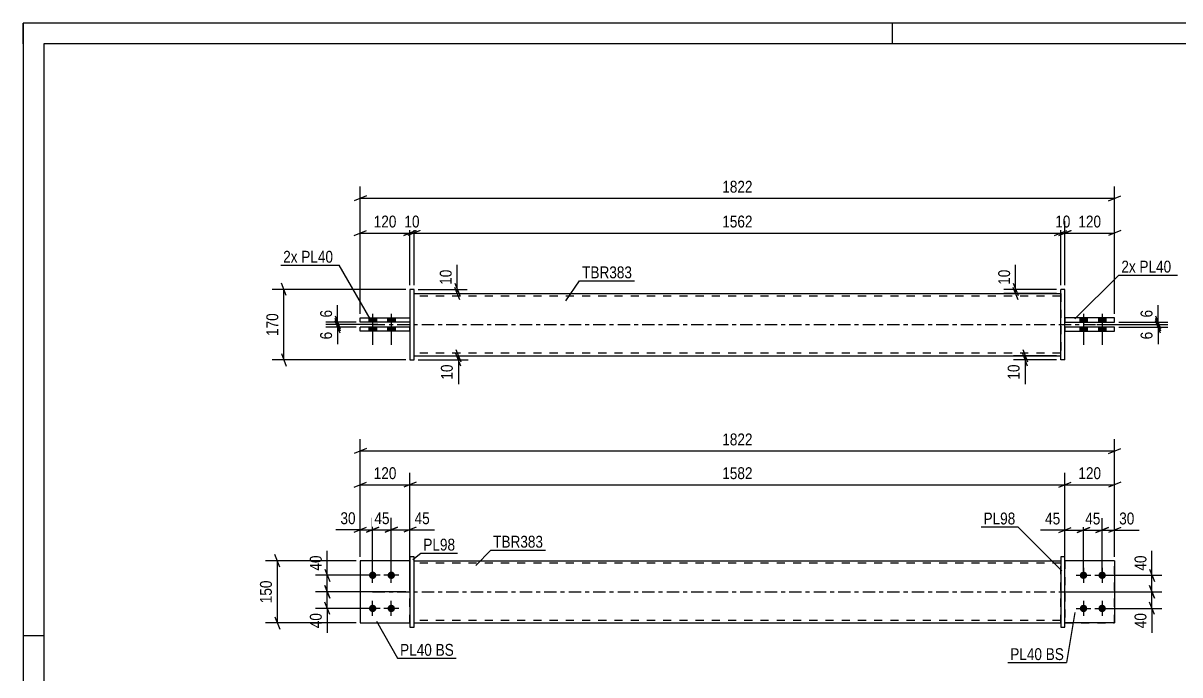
# Model space of a CAD drawing. Header units: millimetres. Extents: x 0 to 420, y 0 to 297.
# Drawn here: x 0 to 279.4, y 139.6 to 297 of the extents above; entities that cross this region are included whole.
import ezdxf

# ---------------------------------------------------------------- set-up
doc = ezdxf.new("R2010")
doc.units = ezdxf.units.MM
doc.linetypes.add('DXK_LINE_DOT2', pattern=[3.9198, 1.9599, -1.9599])
doc.linetypes.add('DXK_LINE_DOT3', pattern=[5.9187, 2.979, -0.9799, 0.9799, -0.9799])
doc.styles.add('Arial Narrow', font='ARIALN.TTF', dxfattribs={"height": 0.2})

# ---------------------------------------------------------------- blocks, each defined once
blk = doc.blocks.new('Unknown-580569958-1163')
at = {"color": 5, "linetype": 'Continuous'}
for p, q in [((420, 297), (0, 297)), ((0, 297), (0, 0)), ((0, 292), (0, 297)), ((210, 292), (210, 297)), ((415, 292), (5, 292)), ((5, 292), (5, 5)), ((5, 149), (0, 149))]:
    blk.add_line(p, q, dxfattribs=at)
blk = doc.blocks.new('Part-580569958-1818 - 1792')
at = {"color": 7, "linetype": 'DXK_LINE_DOT2'}
for p, q in [((93.43, 167.15), (81.43, 167.15)), ((81.43, 167.15), (81.43, 152.15)), ((93.43, 152.15), (93.43, 167.15)), ((81.43, 152.15), (93.43, 152.15))]:
    blk.add_line(p, q, dxfattribs=at)
blk = doc.blocks.new('Part-580569958-1803 - 1792')
at = {"color": 7, "linetype": 'DXK_LINE_DOT2'}
for p, q in [((263.64, 167.15), (251.64, 167.15)), ((251.64, 167.15), (251.64, 152.15)), ((263.64, 152.15), (263.64, 167.15)), ((251.64, 152.15), (263.64, 152.15))]:
    blk.add_line(p, q, dxfattribs=at)
blk = doc.blocks.new('Bolt-580569958-1795 - 1792')
at = {"linetype": 'Continuous'}
for points in [[(256.14, 164.55, -1), (256.14, 162.75, -1)], [(260.64, 164.55, -1), (260.64, 162.75, -1)], [(256.14, 156.55, -1), (256.14, 154.75, -1)], [(260.64, 156.55, -1), (260.64, 154.75, -1)]]:
    blk.add_hatch(color=1, dxfattribs=at).paths.add_polyline_path(points)
at = {"color": 1, "linetype": 'Continuous'}
for p, q in [((256.14, 165.45), (256.14, 161.85)), ((260.64, 165.45), (260.64, 161.85)), ((254.34, 163.65), (257.94, 163.65)), ((258.84, 163.65), (262.44, 163.65)), ((256.14, 157.45), (256.14, 153.85)), ((260.64, 157.45), (260.64, 153.85)), ((254.34, 155.65), (257.94, 155.65)), ((258.84, 155.65), (262.44, 155.65))]:
    blk.add_line(p, q, dxfattribs=at)
blk = doc.blocks.new('Bolt-580569958-1798 - 1792')
at = {"linetype": 'Continuous'}
for points in [[(84.43, 162.75, -1), (84.43, 164.55, -1)], [(88.93, 162.75, -1), (88.93, 164.55, -1)], [(84.43, 154.75, -1), (84.43, 156.55, -1)], [(88.93, 154.75, -1), (88.93, 156.55, -1)]]:
    blk.add_hatch(color=1, dxfattribs=at).paths.add_polyline_path(points)
at = {"color": 1, "linetype": 'Continuous'}
for p, q in [((84.43, 161.85), (84.43, 165.45)), ((88.93, 161.85), (88.93, 165.45)), ((86.23, 163.65), (82.63, 163.65)), ((90.73, 163.65), (87.13, 163.65)), ((84.43, 153.85), (84.43, 157.45)), ((88.93, 153.85), (88.93, 157.45)), ((86.23, 155.65), (82.63, 155.65)), ((90.73, 155.65), (87.13, 155.65))]:
    blk.add_line(p, q, dxfattribs=at)
blk = doc.blocks.new('Part-580569958-1808 - 1792')
at = {"color": 2, "linetype": 'Continuous'}
for p, q in [((263.64, 167.15), (251.64, 167.15)), ((263.64, 167.15), (263.64, 152.15)), ((263.64, 152.15), (251.64, 152.15))]:
    blk.add_line(p, q, dxfattribs=at)
at = {"color": 7, "linetype": 'DXK_LINE_DOT2'}
blk.add_line((251.64, 167.15), (251.64, 152.15), dxfattribs=at)
blk = doc.blocks.new('Part-580569958-1813 - 1792')
at = {"color": 2, "linetype": 'Continuous'}
for p, q in [((251.64, 168.15), (250.64, 168.15)), ((250.64, 168.15), (250.64, 151.15)), ((251.64, 151.15), (251.64, 168.15)), ((250.64, 151.15), (251.64, 151.15))]:
    blk.add_line(p, q, dxfattribs=at)
blk = doc.blocks.new('Part-580569958-1823 - 1792')
at = {"color": 2, "linetype": 'Continuous'}
for p, q in [((93.43, 167.15), (81.43, 167.15)), ((81.43, 167.15), (81.43, 152.15)), ((81.43, 152.15), (93.43, 152.15))]:
    blk.add_line(p, q, dxfattribs=at)
at = {"color": 7, "linetype": 'DXK_LINE_DOT2'}
blk.add_line((93.43, 152.15), (93.43, 167.15), dxfattribs=at)
blk = doc.blocks.new('Part-580569958-1828 - 1792')
at = {"color": 2, "linetype": 'Continuous'}
for p, q in [((94.43, 168.15), (93.43, 168.15)), ((93.43, 168.15), (93.43, 151.15)), ((94.43, 151.15), (94.43, 168.15)), ((93.43, 151.15), (94.43, 151.15))]:
    blk.add_line(p, q, dxfattribs=at)
blk = doc.blocks.new('Part-580569958-1833 - 1792')
at = {"color": 2, "linetype": 'Continuous'}
for p, q in [((94.43, 167.15), (250.64, 167.15)), ((94.43, 152.15), (250.64, 152.15))]:
    blk.add_line(p, q, dxfattribs=at)
at = {"color": 7, "linetype": 'DXK_LINE_DOT2'}
for p, q in [((94.43, 152.15), (94.43, 167.15)), ((250.64, 166.55), (94.43, 166.55)), ((250.64, 152.15), (250.64, 167.15)), ((250.64, 152.75), (94.43, 152.75))]:
    blk.add_line(p, q, dxfattribs=at)
at = {"color": 7, "linetype": 'DXK_LINE_DOT3'}
blk.add_line((84.43, 159.65), (260.64, 159.65), dxfattribs=at)
blk = doc.blocks.new('Part-580569958-2108 - 2086')
at = {"color": 2, "linetype": 'Continuous'}
for p, q in [((93.43, 223.59), (81.43, 223.59)), ((81.43, 222.59), (81.43, 223.59)), ((93.43, 222.59), (81.43, 222.59))]:
    blk.add_line(p, q, dxfattribs=at)
at = {"color": 7, "linetype": 'DXK_LINE_DOT2'}
blk.add_line((93.43, 222.59), (93.43, 223.59), dxfattribs=at)
blk = doc.blocks.new('Part-580569958-2092 - 2086')
at = {"color": 2, "linetype": 'Continuous'}
for p, q in [((263.64, 225.79), (251.64, 225.79)), ((251.64, 224.79), (263.64, 224.79)), ((263.64, 224.79), (263.64, 225.79))]:
    blk.add_line(p, q, dxfattribs=at)
at = {"color": 7, "linetype": 'DXK_LINE_DOT2'}
blk.add_line((251.64, 225.79), (251.64, 224.79), dxfattribs=at)
blk = doc.blocks.new('Part-580569958-2097 - 2086')
at = {"color": 2, "linetype": 'Continuous'}
for p, q in [((263.64, 223.59), (251.64, 223.59)), ((263.64, 222.59), (263.64, 223.59)), ((251.64, 222.59), (263.64, 222.59))]:
    blk.add_line(p, q, dxfattribs=at)
at = {"color": 7, "linetype": 'DXK_LINE_DOT2'}
blk.add_line((251.64, 223.59), (251.64, 222.59), dxfattribs=at)
blk = doc.blocks.new('Part-580569958-2114 - 2086')
at = {"color": 2, "linetype": 'Continuous'}
for p, q in [((94.43, 231.69), (250.64, 231.69)), ((94.43, 216.69), (250.64, 216.69))]:
    blk.add_line(p, q, dxfattribs=at)
at = {"color": 7, "linetype": 'DXK_LINE_DOT2'}
for p, q in [((94.43, 216.69), (94.43, 231.69)), ((250.64, 231.09), (94.43, 231.09)), ((250.64, 231.69), (250.64, 216.69)), ((250.64, 217.29), (94.43, 217.29))]:
    blk.add_line(p, q, dxfattribs=at)
at = {"color": 7, "linetype": 'DXK_LINE_DOT3'}
blk.add_line((84.43, 224.19), (260.64, 224.19), dxfattribs=at)
blk = doc.blocks.new('Part-580569958-2098 - 2086')
at = {"color": 2, "linetype": 'Continuous'}
for p, q in [((251.64, 232.69), (250.64, 232.69)), ((250.64, 215.69), (250.64, 232.69)), ((251.64, 215.69), (251.64, 232.69)), ((251.64, 215.69), (250.64, 215.69))]:
    blk.add_line(p, q, dxfattribs=at)
blk = doc.blocks.new('Part-580569958-2103 - 2086')
at = {"color": 2, "linetype": 'Continuous'}
for p, q in [((81.43, 225.79), (93.43, 225.79)), ((81.43, 224.79), (81.43, 225.79)), ((93.43, 224.79), (81.43, 224.79))]:
    blk.add_line(p, q, dxfattribs=at)
at = {"color": 7, "linetype": 'DXK_LINE_DOT2'}
blk.add_line((93.43, 225.79), (93.43, 224.79), dxfattribs=at)
blk = doc.blocks.new('Part-580569958-2109 - 2086')
at = {"color": 2, "linetype": 'Continuous'}
for p, q in [((94.43, 232.69), (93.43, 232.69)), ((93.43, 232.69), (93.43, 215.69)), ((94.43, 215.69), (94.43, 232.69)), ((93.43, 215.69), (94.43, 215.69))]:
    blk.add_line(p, q, dxfattribs=at)
blk = doc.blocks.new('Bolt-580569958-2115 - 2086')
at = {"linetype": 'Continuous'}
for points in [[(257.04, 225.79), (255.24, 225.79), (255.24, 224.79), (257.04, 224.79)], [(257.04, 225.79), (255.24, 225.79), (255.24, 224.79), (257.04, 224.79)], [(257.04, 223.59), (255.24, 223.59), (255.24, 222.59), (257.04, 222.59)], [(257.04, 223.59), (255.24, 223.59), (255.24, 222.59), (257.04, 222.59)], [(261.54, 225.79), (259.74, 225.79), (259.74, 224.79), (261.54, 224.79)], [(261.54, 225.79), (259.74, 225.79), (259.74, 224.79), (261.54, 224.79)], [(261.54, 223.59), (259.74, 223.59), (259.74, 222.59), (261.54, 222.59)], [(261.54, 223.59), (259.74, 223.59), (259.74, 222.59), (261.54, 222.59)]]:
    blk.add_hatch(color=1, dxfattribs=at).paths.add_polyline_path(points)
at = {"color": 1, "linetype": 'Continuous'}
for p, q in [((256.14, 226.79), (256.14, 219.29)), ((256.14, 226.79), (256.14, 219.29)), ((260.64, 226.79), (260.64, 219.29)), ((260.64, 226.79), (260.64, 219.29)), ((255.24, 225.79), (255.24, 224.79)), ((255.24, 225.79), (255.24, 224.79)), ((255.24, 223.59), (255.24, 222.59)), ((255.24, 223.59), (255.24, 222.59)), ((257.04, 225.79), (257.04, 224.79)), ((257.04, 225.79), (257.04, 224.79)), ((257.04, 223.59), (257.04, 222.59)), ((257.04, 223.59), (257.04, 222.59)), ((259.74, 225.79), (259.74, 224.79)), ((259.74, 225.79), (259.74, 224.79)), ((259.74, 223.59), (259.74, 222.59)), ((259.74, 223.59), (259.74, 222.59)), ((261.54, 225.79), (261.54, 224.79)), ((261.54, 225.79), (261.54, 224.79)), ((261.54, 223.59), (261.54, 222.59)), ((261.54, 223.59), (261.54, 222.59))]:
    blk.add_line(p, q, dxfattribs=at)
blk = doc.blocks.new('Bolt-580569958-2116 - 2086')
at = {"linetype": 'Continuous'}
for points in [[(83.53, 224.79), (85.33, 224.79), (85.33, 225.79), (83.53, 225.79)], [(83.53, 224.79), (85.33, 224.79), (85.33, 225.79), (83.53, 225.79)], [(83.53, 222.59), (85.33, 222.59), (85.33, 223.59), (83.53, 223.59)], [(83.53, 222.59), (85.33, 222.59), (85.33, 223.59), (83.53, 223.59)], [(88.03, 224.79), (89.83, 224.79), (89.83, 225.79), (88.03, 225.79)], [(88.03, 224.79), (89.83, 224.79), (89.83, 225.79), (88.03, 225.79)], [(88.03, 222.59), (89.83, 222.59), (89.83, 223.59), (88.03, 223.59)], [(88.03, 222.59), (89.83, 222.59), (89.83, 223.59), (88.03, 223.59)]]:
    blk.add_hatch(color=1, dxfattribs=at).paths.add_polyline_path(points)
at = {"color": 1, "linetype": 'Continuous'}
for p, q in [((84.43, 226.79), (84.43, 219.29)), ((84.43, 226.79), (84.43, 219.29)), ((88.93, 226.79), (88.93, 219.29)), ((88.93, 226.79), (88.93, 219.29)), ((83.53, 225.79), (83.53, 224.79)), ((83.53, 225.79), (83.53, 224.79)), ((83.53, 223.59), (83.53, 222.59)), ((83.53, 223.59), (83.53, 222.59)), ((85.33, 225.79), (85.33, 224.79)), ((85.33, 225.79), (85.33, 224.79)), ((85.33, 223.59), (85.33, 222.59)), ((85.33, 223.59), (85.33, 222.59)), ((88.03, 225.79), (88.03, 224.79)), ((88.03, 225.79), (88.03, 224.79)), ((88.03, 223.59), (88.03, 222.59)), ((88.03, 223.59), (88.03, 222.59)), ((89.83, 225.79), (89.83, 224.79)), ((89.83, 225.79), (89.83, 224.79)), ((89.83, 223.59), (89.83, 222.59)), ((89.83, 223.59), (89.83, 222.59))]:
    blk.add_line(p, q, dxfattribs=at)
blk = doc.blocks.new('StraightDimension-580569958-2010 - 1792')
at = {"color": 7, "linetype": 'Continuous'}
for p, q in [((251.64, 168.15), (251.64, 177.44)), ((256.14, 164.65), (256.14, 177.44)), ((250.14, 173.99), (253.14, 175.19)), ((251.64, 174.59), (256.14, 174.59)), ((257.64, 175.19), (254.64, 173.99))]:
    blk.add_line(p, q, dxfattribs=at)
at = {"color": 0}
blk.add_wipeout([(251.11, 175.34), (251.11, 179.54), (246.26, 179.54), (246.26, 175.34)], dxfattribs=at)
at = {"color": 7, "linetype": 'Continuous'}
blk.add_line((251.64, 174.59), (245.73, 174.59), dxfattribs=at)
blk.add_line((251.64, 174.59), (245.73, 174.59), dxfattribs=at)
at = {"color": 3, "style": 'Arial Narrow'}
blk.add_text('45', height=2.863, dxfattribs=at).set_placement((246.86, 175.94))
blk = doc.blocks.new('StraightDimension-580569958-1990 - 1792')
at = {"color": 7, "linetype": 'Continuous'}
for p, q in [((81.43, 168.15), (81.43, 196.53)), ((263.64, 168.15), (263.64, 196.53)), ((82.93, 194.28), (79.93, 193.08)), ((81.43, 193.68), (263.64, 193.68)), ((262.14, 193.08), (265.14, 194.28))]:
    blk.add_line(p, q, dxfattribs=at)
at = {"color": 0}
blk.add_wipeout([(176.79, 194.43), (176.79, 198.63), (168.28, 198.63), (168.28, 194.43)], dxfattribs=at)
at = {"color": 3, "style": 'Arial Narrow'}
blk.add_text('1822', height=2.863, dxfattribs=at).set_placement((168.88, 195.03))
blk = doc.blocks.new('StraightDimension-580569958-1936 - 1792')
at = {"color": 7, "linetype": 'Continuous'}
for p, q in [((93.43, 160.65), (93.43, 188.38)), ((251.64, 168.15), (251.64, 188.38)), ((94.93, 186.13), (91.93, 184.93)), ((93.43, 185.53), (251.64, 185.53)), ((250.14, 184.93), (253.14, 186.13))]:
    blk.add_line(p, q, dxfattribs=at)
at = {"color": 0}
blk.add_wipeout([(176.79, 186.28), (176.79, 190.48), (168.28, 190.48), (168.28, 186.28)], dxfattribs=at)
at = {"color": 3, "style": 'Arial Narrow'}
blk.add_text('1582', height=2.863, dxfattribs=at).set_placement((168.88, 186.88))
blk = doc.blocks.new('StraightDimension-580569958-1951 - 1792')
at = {"color": 7, "linetype": 'Continuous'}
for p, q in [((251.64, 168.15), (251.64, 188.38)), ((263.64, 168.15), (263.64, 188.38)), ((250.14, 184.93), (253.14, 186.13)), ((251.64, 185.53), (263.64, 185.53)), ((265.14, 186.13), (262.14, 184.93))]:
    blk.add_line(p, q, dxfattribs=at)
at = {"color": 0}
blk.add_wipeout([(260.98, 186.28), (260.98, 190.48), (254.3, 190.48), (254.3, 186.28)], dxfattribs=at)
at = {"color": 3, "style": 'Arial Narrow'}
blk.add_text('120', height=2.863, dxfattribs=at).set_placement((254.9, 186.88))
blk = doc.blocks.new('StraightDimension-580569958-2026 - 1792')
at = {"color": 7, "linetype": 'Continuous'}
for p, q in [((256.14, 164.65), (256.14, 177.44)), ((260.64, 164.65), (260.64, 177.44)), ((254.64, 173.99), (257.64, 175.19)), ((256.14, 174.59), (260.64, 174.59)), ((262.14, 175.19), (259.14, 173.99))]:
    blk.add_line(p, q, dxfattribs=at)
at = {"color": 0}
blk.add_wipeout([(260.82, 175.34), (260.82, 179.54), (255.96, 179.54), (255.96, 175.34)], dxfattribs=at)
at = {"color": 3, "style": 'Arial Narrow'}
blk.add_text('45', height=2.863, dxfattribs=at).set_placement((256.56, 175.94))
blk = doc.blocks.new('StraightDimension-580569958-1836 - 1792')
at = {"color": 7, "linetype": 'Continuous'}
for p, q in [((92.43, 159.65), (70.62, 159.65)), ((72.87, 161.15), (74.07, 158.15)), ((73.47, 155.65), (73.47, 159.65)), ((74.07, 154.15), (72.87, 157.15)), ((83.43, 155.65), (70.62, 155.65))]:
    blk.add_line(p, q, dxfattribs=at)
at = {"color": 0}
blk.add_wipeout([(72.72, 155.13), (68.52, 155.13), (68.52, 150.27), (72.72, 150.27)], dxfattribs=at)
at = {"color": 7, "linetype": 'Continuous'}
blk.add_line((73.47, 155.65), (73.47, 149.75), dxfattribs=at)
blk.add_line((73.47, 155.65), (73.47, 149.75), dxfattribs=at)
at = {"color": 3, "style": 'Arial Narrow'}
blk.add_text('40', height=2.863, rotation=90.0002, dxfattribs=at).set_placement((72.12, 150.87))
blk = doc.blocks.new('StraightDimension-580569958-1845 - 1792')
at = {"color": 7, "linetype": 'Continuous'}
for p, q in [((72.87, 165.15), (74.07, 162.15)), ((83.43, 163.65), (70.62, 163.65)), ((73.47, 159.65), (73.47, 163.65)), ((92.43, 159.65), (70.62, 159.65)), ((74.07, 158.15), (72.87, 161.15))]:
    blk.add_line(p, q, dxfattribs=at)
at = {"color": 0}
blk.add_wipeout([(72.72, 169.04), (68.52, 169.04), (68.52, 164.18), (72.72, 164.18)], dxfattribs=at)
at = {"color": 7, "linetype": 'Continuous'}
blk.add_line((73.47, 163.65), (73.47, 169.56), dxfattribs=at)
blk.add_line((73.47, 163.65), (73.47, 169.56), dxfattribs=at)
at = {"color": 3, "style": 'Arial Narrow'}
blk.add_text('40', height=2.863, rotation=90.0002, dxfattribs=at).set_placement((72.12, 164.78))
blk = doc.blocks.new('StraightDimension-580569958-1855 - 1792')
at = {"color": 7, "linetype": 'Continuous'}
for p, q in [((62.02, 165.65), (60.82, 168.65)), ((80.43, 167.15), (58.57, 167.15)), ((61.42, 152.15), (61.42, 167.15)), ((80.43, 152.15), (58.57, 152.15)), ((60.82, 153.65), (62.02, 150.65))]:
    blk.add_line(p, q, dxfattribs=at)
at = {"color": 0}
blk.add_wipeout([(60.67, 163), (56.47, 163), (56.47, 156.31), (60.67, 156.31)], dxfattribs=at)
at = {"color": 3, "style": 'Arial Narrow'}
blk.add_text('150', height=2.863, rotation=90.0002, dxfattribs=at).set_placement((60.07, 156.91))
blk = doc.blocks.new('StraightDimension-580569958-1875 - 1792')
at = {"color": 7, "linetype": 'Continuous'}
for p, q in [((81.43, 168.15), (81.43, 177.5)), ((84.43, 164.65), (84.43, 177.5)), ((79.93, 174.05), (82.93, 175.25)), ((81.43, 174.65), (84.43, 174.65)), ((85.93, 175.25), (82.93, 174.05))]:
    blk.add_line(p, q, dxfattribs=at)
at = {"color": 0}
blk.add_wipeout([(80.91, 175.4), (80.91, 179.6), (76.05, 179.6), (76.05, 175.4)], dxfattribs=at)
at = {"color": 7, "linetype": 'Continuous'}
blk.add_line((81.43, 174.65), (75.53, 174.65), dxfattribs=at)
blk.add_line((81.43, 174.65), (75.53, 174.65), dxfattribs=at)
at = {"color": 3, "style": 'Arial Narrow'}
blk.add_text('30', height=2.863, dxfattribs=at).set_placement((76.65, 176))
blk = doc.blocks.new('StraightDimension-580569958-1891 - 1792')
at = {"color": 7, "linetype": 'Continuous'}
for p, q in [((84.43, 164.65), (84.43, 177.5)), ((88.93, 164.65), (88.93, 177.5)), ((82.93, 174.05), (85.93, 175.25)), ((84.43, 174.65), (88.93, 174.65)), ((90.43, 175.25), (87.43, 174.05))]:
    blk.add_line(p, q, dxfattribs=at)
at = {"color": 0}
blk.add_wipeout([(89.11, 175.4), (89.11, 179.6), (84.25, 179.6), (84.25, 175.4)], dxfattribs=at)
at = {"color": 3, "style": 'Arial Narrow'}
blk.add_text('45', height=2.863, dxfattribs=at).set_placement((84.85, 176))
blk = doc.blocks.new('StraightDimension-580569958-1904 - 1792')
at = {"color": 7, "linetype": 'Continuous'}
for p, q in [((88.93, 164.65), (88.93, 177.5)), ((93.43, 168.15), (93.43, 177.5)), ((87.43, 174.05), (90.43, 175.25)), ((88.93, 174.65), (93.43, 174.65)), ((94.93, 175.25), (91.93, 174.05))]:
    blk.add_line(p, q, dxfattribs=at)
at = {"color": 0}
blk.add_wipeout([(98.81, 175.4), (98.81, 179.6), (93.96, 179.6), (93.96, 175.4)], dxfattribs=at)
at = {"color": 7, "linetype": 'Continuous'}
blk.add_line((93.43, 174.65), (99.34, 174.65), dxfattribs=at)
blk.add_line((93.43, 174.65), (99.34, 174.65), dxfattribs=at)
at = {"color": 3, "style": 'Arial Narrow'}
blk.add_text('45', height=2.863, dxfattribs=at).set_placement((94.56, 176))
blk = doc.blocks.new('StraightDimension-580569958-1921 - 1792')
at = {"color": 7, "linetype": 'Continuous'}
for p, q in [((81.43, 168.15), (81.43, 188.38)), ((93.43, 160.65), (93.43, 188.38)), ((79.93, 184.93), (82.93, 186.13)), ((81.43, 185.53), (93.43, 185.53)), ((94.93, 186.13), (91.93, 184.93))]:
    blk.add_line(p, q, dxfattribs=at)
at = {"color": 0}
blk.add_wipeout([(90.77, 186.28), (90.77, 190.48), (84.09, 190.48), (84.09, 186.28)], dxfattribs=at)
at = {"color": 3, "style": 'Arial Narrow'}
blk.add_text('120', height=2.863, dxfattribs=at).set_placement((84.69, 186.88))
blk = doc.blocks.new('StraightDimension-580569958-1971 - 1792')
at = {"color": 7, "linetype": 'Continuous'}
for p, q in [((272.08, 165.15), (273.28, 162.15)), ((261.64, 163.65), (275.08, 163.65)), ((272.68, 159.65), (272.68, 163.65)), ((252.64, 159.65), (275.08, 159.65)), ((273.28, 158.15), (272.08, 161.15))]:
    blk.add_line(p, q, dxfattribs=at)
at = {"color": 0}
blk.add_wipeout([(271.93, 169.04), (267.73, 169.04), (267.73, 164.18), (271.93, 164.18)], dxfattribs=at)
at = {"color": 7, "linetype": 'Continuous'}
blk.add_line((272.68, 163.65), (272.68, 169.56), dxfattribs=at)
blk.add_line((272.68, 163.65), (272.68, 169.56), dxfattribs=at)
at = {"color": 3, "style": 'Arial Narrow'}
blk.add_text('40', height=2.863, rotation=90.0002, dxfattribs=at).set_placement((271.33, 164.78))
blk = doc.blocks.new('StraightDimension-580569958-1980 - 1792')
at = {"color": 7, "linetype": 'Continuous'}
for p, q in [((252.64, 159.65), (275.08, 159.65)), ((272.08, 161.15), (273.28, 158.15)), ((272.68, 155.65), (272.68, 159.65)), ((273.28, 154.15), (272.08, 157.15)), ((261.64, 155.65), (275.08, 155.65))]:
    blk.add_line(p, q, dxfattribs=at)
at = {"color": 0}
blk.add_wipeout([(271.93, 155.13), (267.73, 155.13), (267.73, 150.27), (271.93, 150.27)], dxfattribs=at)
at = {"color": 7, "linetype": 'Continuous'}
blk.add_line((272.68, 155.65), (272.68, 149.75), dxfattribs=at)
blk.add_line((272.68, 155.65), (272.68, 149.75), dxfattribs=at)
at = {"color": 3, "style": 'Arial Narrow'}
blk.add_text('40', height=2.863, rotation=90.0002, dxfattribs=at).set_placement((271.33, 150.87))
blk = doc.blocks.new('StraightDimension-580569958-2039 - 1792')
at = {"color": 7, "linetype": 'Continuous'}
for p, q in [((260.64, 164.65), (260.64, 177.44)), ((263.64, 168.15), (263.64, 177.44)), ((259.14, 173.99), (262.14, 175.19)), ((260.64, 174.59), (263.64, 174.59)), ((265.14, 175.19), (262.14, 173.99))]:
    blk.add_line(p, q, dxfattribs=at)
at = {"color": 0}
blk.add_wipeout([(269.02, 175.34), (269.02, 179.54), (264.16, 179.54), (264.16, 175.34)], dxfattribs=at)
at = {"color": 7, "linetype": 'Continuous'}
blk.add_line((263.64, 174.59), (269.55, 174.59), dxfattribs=at)
blk.add_line((263.64, 174.59), (269.55, 174.59), dxfattribs=at)
at = {"color": 3, "style": 'Arial Narrow'}
blk.add_text('30', height=2.863, dxfattribs=at).set_placement((264.76, 175.94))
blk = doc.blocks.new('StraightDimension-580569958-2236 - 2086')
at = {"color": 7, "linetype": 'Continuous'}
for p, q in [((94.43, 233.69), (94.43, 249.15)), ((250.64, 233.69), (250.64, 249.15)), ((95.93, 246.9), (92.93, 245.7)), ((94.43, 246.3), (250.64, 246.3)), ((249.14, 245.7), (252.14, 246.9))]:
    blk.add_line(p, q, dxfattribs=at)
at = {"color": 0}
blk.add_wipeout([(176.79, 247.05), (176.79, 251.25), (168.28, 251.25), (168.28, 247.05)], dxfattribs=at)
at = {"color": 3, "style": 'Arial Narrow'}
blk.add_text('1562', height=2.863, dxfattribs=at).set_placement((168.88, 247.65))
blk = doc.blocks.new('StraightDimension-580569958-2156 - 2086')
at = {"color": 7, "linetype": 'Continuous'}
for p, q in [((92.43, 232.69), (60.12, 232.69)), ((63.57, 231.19), (62.37, 234.19)), ((62.97, 215.69), (62.97, 232.69)), ((92.43, 215.69), (60.12, 215.69)), ((62.37, 217.19), (63.57, 214.19))]:
    blk.add_line(p, q, dxfattribs=at)
at = {"color": 0}
blk.add_wipeout([(62.22, 227.53), (58.02, 227.53), (58.02, 220.85), (62.22, 220.85)], dxfattribs=at)
at = {"color": 3, "style": 'Arial Narrow'}
blk.add_text('170', height=2.863, rotation=90.0002, dxfattribs=at).set_placement((61.62, 221.45))
blk = doc.blocks.new('StraightDimension-580569958-2226 - 2086')
at = {"color": 7, "linetype": 'Continuous'}
for p, q in [((250.64, 233.69), (250.64, 249.15)), ((251.64, 233.69), (251.64, 249.15)), ((249.14, 245.7), (252.14, 246.9)), ((253.14, 246.9), (250.14, 245.7)), ((250.64, 246.3), (251.64, 246.3))]:
    blk.add_line(p, q, dxfattribs=at)
at = {"color": 0}
blk.add_wipeout([(253.57, 247.05), (253.57, 251.25), (248.71, 251.25), (248.71, 247.05)], dxfattribs=at)
at = {"color": 3, "style": 'Arial Narrow'}
blk.add_text('10', height=2.863, dxfattribs=at).set_placement((249.31, 247.65))
blk = doc.blocks.new('StraightDimension-580569958-2167 - 2086')
at = {"color": 7, "linetype": 'Continuous'}
for p, q in [((259.39, 224.19), (276.54, 224.19)), ((264.64, 224.79), (276.54, 224.79)), ((273.54, 226.29), (274.74, 223.29)), ((274.74, 222.69), (273.54, 225.69)), ((274.14, 224.19), (274.14, 224.79))]:
    blk.add_line(p, q, dxfattribs=at)
at = {"color": 0}
blk.add_wipeout([(273.39, 228.34), (269.19, 228.34), (269.19, 225.31), (273.39, 225.31)], dxfattribs=at)
at = {"color": 7, "linetype": 'Continuous'}
blk.add_line((274.14, 224.79), (274.14, 228.87), dxfattribs=at)
blk.add_line((274.14, 224.79), (274.14, 228.87), dxfattribs=at)
at = {"color": 3, "style": 'Arial Narrow'}
blk.add_text('6', height=2.86, rotation=90.0002, dxfattribs=at).set_placement((272.79, 225.91))
blk = doc.blocks.new('StraightDimension-580569958-2133 - 2086')
at = {"color": 7, "linetype": 'Continuous'}
for p, q in [((80.43, 224.79), (73.11, 224.79)), ((85.68, 224.19), (73.11, 224.19)), ((75.36, 226.29), (76.56, 223.29)), ((76.56, 222.69), (75.36, 225.69)), ((75.96, 224.19), (75.96, 224.79))]:
    blk.add_line(p, q, dxfattribs=at)
at = {"color": 0}
blk.add_wipeout([(75.21, 228.34), (71.01, 228.34), (71.01, 225.31), (75.21, 225.31)], dxfattribs=at)
at = {"color": 7, "linetype": 'Continuous'}
blk.add_line((75.96, 224.79), (75.96, 228.87), dxfattribs=at)
blk.add_line((75.96, 224.79), (75.96, 228.87), dxfattribs=at)
at = {"color": 3, "style": 'Arial Narrow'}
blk.add_text('6', height=2.86, rotation=90.0002, dxfattribs=at).set_placement((74.61, 225.91))
blk = doc.blocks.new('StraightDimension-580569958-2145 - 2086')
at = {"color": 7, "linetype": 'Continuous'}
for p, q in [((85.68, 224.19), (73.11, 224.19)), ((80.43, 223.59), (73.11, 223.59)), ((75.36, 225.69), (76.56, 222.69)), ((76.56, 222.09), (75.36, 225.09)), ((75.96, 223.59), (75.96, 224.19))]:
    blk.add_line(p, q, dxfattribs=at)
at = {"color": 0}
blk.add_wipeout([(75.21, 223.06), (71.01, 223.06), (71.01, 220.03), (75.21, 220.03)], dxfattribs=at)
at = {"color": 7, "linetype": 'Continuous'}
blk.add_line((75.96, 223.59), (75.96, 219.51), dxfattribs=at)
blk.add_line((75.96, 223.59), (75.96, 219.51), dxfattribs=at)
at = {"color": 3, "style": 'Arial Narrow'}
blk.add_text('6', height=2.86, rotation=90.0002, dxfattribs=at).set_placement((74.61, 220.63))
blk = doc.blocks.new('StraightDimension-580569958-2176 - 2086')
at = {"color": 7, "linetype": 'Continuous'}
for p, q in [((259.39, 224.19), (276.54, 224.19)), ((264.64, 223.59), (276.54, 223.59)), ((273.54, 225.69), (274.74, 222.69)), ((274.74, 222.09), (273.54, 225.09)), ((274.14, 223.59), (274.14, 224.19))]:
    blk.add_line(p, q, dxfattribs=at)
at = {"color": 0}
blk.add_wipeout([(273.39, 223.06), (269.19, 223.06), (269.19, 220.03), (273.39, 220.03)], dxfattribs=at)
at = {"color": 7, "linetype": 'Continuous'}
blk.add_line((274.14, 223.59), (274.14, 219.51), dxfattribs=at)
blk.add_line((274.14, 223.59), (274.14, 219.51), dxfattribs=at)
at = {"color": 3, "style": 'Arial Narrow'}
blk.add_text('6', height=2.86, rotation=90.0002, dxfattribs=at).set_placement((272.79, 220.63))
blk = doc.blocks.new('StraightDimension-580569958-2185 - 2086')
at = {"color": 7, "linetype": 'Continuous'}
for p, q in [((95.43, 232.69), (107.26, 232.69)), ((104.26, 234.19), (105.46, 231.19)), ((105.46, 230.19), (104.26, 233.19)), ((104.86, 231.69), (104.86, 232.69)), ((95.43, 231.69), (107.26, 231.69))]:
    blk.add_line(p, q, dxfattribs=at)
at = {"color": 0}
blk.add_wipeout([(104.11, 238.07), (99.91, 238.07), (99.91, 233.21), (104.11, 233.21)], dxfattribs=at)
at = {"color": 7, "linetype": 'Continuous'}
blk.add_line((104.86, 232.69), (104.86, 238.59), dxfattribs=at)
blk.add_line((104.86, 232.69), (104.86, 238.59), dxfattribs=at)
at = {"color": 3, "style": 'Arial Narrow'}
blk.add_text('10', height=2.863, rotation=90.0002, dxfattribs=at).set_placement((103.51, 233.81))
blk = doc.blocks.new('StraightDimension-580569958-2196 - 2086')
at = {"color": 7, "linetype": 'Continuous'}
for p, q in [((104.53, 218.19), (105.73, 215.19)), ((95.43, 216.69), (107.53, 216.69)), ((95.43, 215.69), (107.53, 215.69)), ((105.73, 214.19), (104.53, 217.19)), ((105.13, 215.69), (105.13, 216.69))]:
    blk.add_line(p, q, dxfattribs=at)
at = {"color": 0}
blk.add_wipeout([(104.38, 215.16), (100.18, 215.16), (100.18, 210.31), (104.38, 210.31)], dxfattribs=at)
at = {"color": 7, "linetype": 'Continuous'}
blk.add_line((105.13, 215.69), (105.13, 209.78), dxfattribs=at)
blk.add_line((105.13, 215.69), (105.13, 209.78), dxfattribs=at)
at = {"color": 3, "style": 'Arial Narrow'}
blk.add_text('10', height=2.863, rotation=90.0002, dxfattribs=at).set_placement((103.78, 210.91))
blk = doc.blocks.new('StraightDimension-580569958-2206 - 2086')
at = {"color": 7, "linetype": 'Continuous'}
for p, q in [((251.64, 233.69), (251.64, 249.15)), ((263.64, 226.79), (263.64, 249.15)), ((250.14, 245.7), (253.14, 246.9)), ((251.64, 246.3), (263.64, 246.3)), ((265.14, 246.9), (262.14, 245.7))]:
    blk.add_line(p, q, dxfattribs=at)
at = {"color": 0}
blk.add_wipeout([(260.98, 247.05), (260.98, 251.25), (254.3, 251.25), (254.3, 247.05)], dxfattribs=at)
at = {"color": 3, "style": 'Arial Narrow'}
blk.add_text('120', height=2.863, dxfattribs=at).set_placement((254.9, 247.65))
blk = doc.blocks.new('StraightDimension-580569958-2216 - 2086')
at = {"color": 7, "linetype": 'Continuous'}
for p, q in [((81.43, 226.79), (81.43, 249.15)), ((93.43, 233.69), (93.43, 249.15)), ((79.93, 245.7), (82.93, 246.9)), ((81.43, 246.3), (93.43, 246.3)), ((94.93, 246.9), (91.93, 245.7))]:
    blk.add_line(p, q, dxfattribs=at)
at = {"color": 0}
blk.add_wipeout([(90.77, 247.05), (90.77, 251.25), (84.09, 251.25), (84.09, 247.05)], dxfattribs=at)
at = {"color": 3, "style": 'Arial Narrow'}
blk.add_text('120', height=2.863, dxfattribs=at).set_placement((84.69, 247.65))
blk = doc.blocks.new('StraightDimension-580569958-2246 - 2086')
at = {"color": 7, "linetype": 'Continuous'}
for p, q in [((93.43, 233.69), (93.43, 249.15)), ((94.43, 233.69), (94.43, 249.15)), ((91.93, 245.7), (94.93, 246.9)), ((95.93, 246.9), (92.93, 245.7)), ((93.43, 246.3), (94.43, 246.3))]:
    blk.add_line(p, q, dxfattribs=at)
at = {"color": 0}
blk.add_wipeout([(96.36, 247.05), (96.36, 251.25), (91.5, 251.25), (91.5, 247.05)], dxfattribs=at)
at = {"color": 3, "style": 'Arial Narrow'}
blk.add_text('10', height=2.863, dxfattribs=at).set_placement((92.1, 247.65))
blk = doc.blocks.new('StraightDimension-580569958-2257 - 2086')
at = {"color": 7, "linetype": 'Continuous'}
for p, q in [((81.43, 226.79), (81.43, 257.56)), ((263.64, 226.79), (263.64, 257.56)), ((82.93, 255.31), (79.93, 254.11)), ((81.43, 254.71), (263.64, 254.71)), ((262.14, 254.11), (265.14, 255.31))]:
    blk.add_line(p, q, dxfattribs=at)
at = {"color": 0}
blk.add_wipeout([(176.79, 255.46), (176.79, 259.66), (168.28, 259.66), (168.28, 255.46)], dxfattribs=at)
at = {"color": 3, "style": 'Arial Narrow'}
blk.add_text('1822', height=2.863, dxfattribs=at).set_placement((168.88, 256.06))
blk = doc.blocks.new('StraightDimension-580569958-2268 - 2086')
at = {"color": 7, "linetype": 'Continuous'}
for p, q in [((249.64, 232.69), (236.89, 232.69)), ((239.14, 234.19), (240.34, 231.19)), ((240.34, 230.19), (239.14, 233.19)), ((239.74, 231.69), (239.74, 232.69)), ((249.64, 231.69), (236.89, 231.69))]:
    blk.add_line(p, q, dxfattribs=at)
at = {"color": 0}
blk.add_wipeout([(238.99, 238.07), (234.79, 238.07), (234.79, 233.21), (238.99, 233.21)], dxfattribs=at)
at = {"color": 7, "linetype": 'Continuous'}
blk.add_line((239.74, 232.69), (239.74, 238.59), dxfattribs=at)
blk.add_line((239.74, 232.69), (239.74, 238.59), dxfattribs=at)
at = {"color": 3, "style": 'Arial Narrow'}
blk.add_text('10', height=2.863, rotation=90.0002, dxfattribs=at).set_placement((238.39, 233.81))
blk = doc.blocks.new('StraightDimension-580569958-2279 - 2086')
at = {"color": 7, "linetype": 'Continuous'}
for p, q in [((241.44, 218.19), (242.64, 215.19)), ((249.64, 216.69), (239.19, 216.69)), ((249.64, 215.69), (239.19, 215.69)), ((242.64, 214.19), (241.44, 217.19)), ((242.04, 215.69), (242.04, 216.69))]:
    blk.add_line(p, q, dxfattribs=at)
at = {"color": 0}
blk.add_wipeout([(241.29, 215.16), (237.09, 215.16), (237.09, 210.31), (241.29, 210.31)], dxfattribs=at)
at = {"color": 7, "linetype": 'Continuous'}
blk.add_line((242.04, 215.69), (242.04, 209.78), dxfattribs=at)
blk.add_line((242.04, 215.69), (242.04, 209.78), dxfattribs=at)
at = {"color": 3, "style": 'Arial Narrow'}
blk.add_text('10', height=2.863, rotation=90.0002, dxfattribs=at).set_placement((240.69, 210.91))
blk = doc.blocks.new('MarkSet-580569958-2071 - 1792')
at = {"color": 0}
blk.add_wipeout([(246.11, 143.18), (246.11, 146.18), (238.44, 146.18), (238.44, 143.18)], dxfattribs=at)
blk.add_wipeout([(246.11, 143.18), (246.11, 146.18), (238.44, 146.18), (238.44, 143.18)], dxfattribs=at)
blk.add_wipeout([(251.4, 143.18), (251.4, 146.18), (247.01, 146.18), (247.01, 143.18)], dxfattribs=at)
blk.add_wipeout([(251.4, 143.18), (251.4, 146.18), (247.01, 146.18), (247.01, 143.18)], dxfattribs=at)
at = {"color": 30, "linetype": 'Continuous'}
for p in [(254.07, 154.66), (237.84, 142.58)]:
    blk.add_line(p, (252, 142.58), dxfattribs=at)
at = {"color": 3, "style": 'Arial Narrow'}
for s, p in [('PL40', (238.44, 143.18)), ('BS', (247.01, 143.18))]:
    blk.add_text(s, height=2.863, dxfattribs=at).set_placement(p)
blk = doc.blocks.new('Mark-580569958-1809 - 1792')
at = {"color": 0}
blk.add_wipeout([(239.66, 175.93), (239.66, 178.93), (231.99, 178.93), (231.99, 175.93)], dxfattribs=at)
blk.add_wipeout([(239.66, 175.93), (239.66, 178.93), (231.99, 178.93), (231.99, 175.93)], dxfattribs=at)
at = {"color": 30, "linetype": 'Continuous'}
for p in [(231.39, 175.33), (250.87, 164.72)]:
    blk.add_line(p, (240.26, 175.33), dxfattribs=at)
at = {"color": 3, "style": 'Arial Narrow'}
blk.add_text('PL98', height=2.863, dxfattribs=at).set_placement((231.99, 175.93))
blk = doc.blocks.new('Mark-580569958-1824 - 1792')
at = {"color": 0}
blk.add_wipeout([(104.35, 169.62), (104.35, 172.62), (96.67, 172.62), (96.67, 169.62)], dxfattribs=at)
blk.add_wipeout([(104.35, 169.62), (104.35, 172.62), (96.67, 172.62), (96.67, 169.62)], dxfattribs=at)
at = {"color": 30, "linetype": 'Continuous'}
for p, q in [((94.13, 167.46), (96.07, 169.02)), ((96.07, 169.02), (104.95, 169.02))]:
    blk.add_line(p, q, dxfattribs=at)
at = {"color": 3, "style": 'Arial Narrow'}
blk.add_text('PL98', height=2.863, dxfattribs=at).set_placement((96.67, 169.62))
blk = doc.blocks.new('Mark-580569958-1829 - 1792')
at = {"color": 0}
blk.add_wipeout([(125.59, 170.33), (125.59, 173.33), (113.54, 173.33), (113.54, 170.33)], dxfattribs=at)
blk.add_wipeout([(125.59, 170.33), (125.59, 173.33), (113.54, 173.33), (113.54, 170.33)], dxfattribs=at)
at = {"color": 30, "linetype": 'Continuous'}
for p, q in [((109.33, 165.99), (112.94, 169.73)), ((112.94, 169.73), (126.19, 169.73))]:
    blk.add_line(p, q, dxfattribs=at)
at = {"color": 3, "style": 'Arial Narrow'}
blk.add_text('TBR383', height=2.863, dxfattribs=at).set_placement((113.54, 170.33))
blk = doc.blocks.new('MarkSet-580569958-2077 - 1792')
at = {"color": 0}
blk.add_wipeout([(98.74, 144.21), (98.74, 147.21), (91.06, 147.21), (91.06, 144.21)], dxfattribs=at)
blk.add_wipeout([(98.74, 144.21), (98.74, 147.21), (91.06, 147.21), (91.06, 144.21)], dxfattribs=at)
at = {"color": 30, "linetype": 'Continuous'}
blk.add_line((85.33, 152.55), (90.46, 143.61), dxfattribs=at)
at = {"color": 0}
blk.add_wipeout([(104.02, 144.21), (104.02, 147.21), (99.64, 147.21), (99.64, 144.21)], dxfattribs=at)
blk.add_wipeout([(104.02, 144.21), (104.02, 147.21), (99.64, 147.21), (99.64, 144.21)], dxfattribs=at)
at = {"color": 30, "linetype": 'Continuous'}
blk.add_line((90.46, 143.61), (104.62, 143.61), dxfattribs=at)
at = {"color": 3, "style": 'Arial Narrow'}
for s, p in [('PL40', (91.06, 144.21)), ('BS', (99.64, 144.21))]:
    blk.add_text(s, height=2.863, dxfattribs=at).set_placement(p)
blk = doc.blocks.new('Mark-580569958-2110 - 2086')
at = {"color": 0}
blk.add_wipeout([(147.08, 235.38), (147.08, 238.38), (135.03, 238.38), (135.03, 235.38)], dxfattribs=at)
blk.add_wipeout([(147.08, 235.38), (147.08, 238.38), (135.03, 238.38), (135.03, 235.38)], dxfattribs=at)
at = {"color": 30, "linetype": 'Continuous'}
for p, q in [((131.06, 229.93), (134.43, 234.78)), ((134.43, 234.78), (147.68, 234.78))]:
    blk.add_line(p, q, dxfattribs=at)
at = {"color": 3, "style": 'Arial Narrow'}
blk.add_text('TBR383', height=2.863, dxfattribs=at).set_placement((135.03, 235.38))
blk = doc.blocks.new('MarkSet-580569958-2310 - 2086')
at = {"color": 30, "linetype": 'Continuous'}
blk.add_line((83.86, 225.56), (76.36, 238.55), dxfattribs=at)
at = {"color": 0}
blk.add_wipeout([(66.29, 239.15), (66.29, 242.15), (62.81, 242.15), (62.81, 239.15)], dxfattribs=at)
blk.add_wipeout([(66.29, 239.15), (66.29, 242.15), (62.81, 242.15), (62.81, 239.15)], dxfattribs=at)
blk.add_wipeout([(74.86, 239.15), (74.86, 242.15), (67.19, 242.15), (67.19, 239.15)], dxfattribs=at)
blk.add_wipeout([(74.86, 239.15), (74.86, 242.15), (67.19, 242.15), (67.19, 239.15)], dxfattribs=at)
at = {"color": 30, "linetype": 'Continuous'}
blk.add_line((62.21, 238.55), (76.36, 238.55), dxfattribs=at)
at = {"color": 3, "style": 'Arial Narrow'}
for s, p in [('2x', (62.81, 239.15)), ('PL40', (67.19, 239.15))]:
    blk.add_text(s, height=2.863, dxfattribs=at).set_placement(p)
blk = doc.blocks.new('MarkSet-580569958-2316 - 2086')
at = {"color": 0}
blk.add_wipeout([(268.75, 236.76), (268.75, 239.76), (265.28, 239.76), (265.28, 236.76)], dxfattribs=at)
blk.add_wipeout([(268.75, 236.76), (268.75, 239.76), (265.28, 239.76), (265.28, 236.76)], dxfattribs=at)
at = {"color": 30, "linetype": 'Continuous'}
blk.add_line((254.07, 225.56), (264.68, 236.16), dxfattribs=at)
at = {"color": 0}
blk.add_wipeout([(277.32, 236.76), (277.32, 239.76), (269.65, 239.76), (269.65, 236.76)], dxfattribs=at)
blk.add_wipeout([(277.32, 236.76), (277.32, 239.76), (269.65, 239.76), (269.65, 236.76)], dxfattribs=at)
at = {"color": 30, "linetype": 'Continuous'}
blk.add_line((264.68, 236.16), (278.82, 236.16), dxfattribs=at)
at = {"color": 3, "style": 'Arial Narrow'}
for s, p in [('2x', (265.28, 236.76)), ('PL40', (269.65, 236.76))]:
    blk.add_text(s, height=2.863, dxfattribs=at).set_placement(p)

msp = doc.modelspace()

# ---------------------------------------------------------------- block references
for name in ['Unknown-580569958-1163', 'Part-580569958-2109 - 2086', 'Part-580569958-2098 - 2086', 'Part-580569958-2114 - 2086', 'Bolt-580569958-2116 - 2086', 'Bolt-580569958-2115 - 2086', 'Part-580569958-2103 - 2086', 'Part-580569958-2108 - 2086', 'Part-580569958-2092 - 2086', 'Part-580569958-2097 - 2086', 'Part-580569958-1828 - 1792', 'Part-580569958-1813 - 1792', 'Part-580569958-1818 - 1792', 'Part-580569958-1823 - 1792', 'Bolt-580569958-1798 - 1792', 'Part-580569958-1833 - 1792', 'Part-580569958-1803 - 1792', 'Part-580569958-1808 - 1792', 'Bolt-580569958-1795 - 1792']:
    msp.add_blockref(name, (0, 0))

# ---------------------------------------------------------------- next in the draw order: block references
for name in ['StraightDimension-580569958-2236 - 2086', 'StraightDimension-580569958-2167 - 2086', 'StraightDimension-580569958-2196 - 2086', 'StraightDimension-580569958-2279 - 2086', 'StraightDimension-580569958-2010 - 1792']:
    msp.add_blockref(name, (0, 0))

# ---------------------------------------------------------------- next in the draw order: block references
for name in ['StraightDimension-580569958-2226 - 2086', 'StraightDimension-580569958-2185 - 2086', 'StraightDimension-580569958-2156 - 2086', 'StraightDimension-580569958-2176 - 2086', 'StraightDimension-580569958-1990 - 1792']:
    msp.add_blockref(name, (0, 0))

# ---------------------------------------------------------------- next in the draw order: block references
for name in ['StraightDimension-580569958-2206 - 2086', 'StraightDimension-580569958-2133 - 2086', 'StraightDimension-580569958-1936 - 1792']:
    msp.add_blockref(name, (0, 0))

# ---------------------------------------------------------------- next in the draw order: block references
for name in ['StraightDimension-580569958-2145 - 2086', 'StraightDimension-580569958-1951 - 1792', 'Mark-580569958-1829 - 1792', 'StraightDimension-580569958-1836 - 1792']:
    msp.add_blockref(name, (0, 0))

# ---------------------------------------------------------------- next in the draw order: block references
for name in ['StraightDimension-580569958-2216 - 2086', 'Mark-580569958-1809 - 1792', 'StraightDimension-580569958-2026 - 1792', 'StraightDimension-580569958-1845 - 1792', 'MarkSet-580569958-2077 - 1792']:
    msp.add_blockref(name, (0, 0))

# ---------------------------------------------------------------- next in the draw order: block references
for name in ['StraightDimension-580569958-2246 - 2086', 'StraightDimension-580569958-1855 - 1792', 'StraightDimension-580569958-1971 - 1792']:
    msp.add_blockref(name, (0, 0))

# ---------------------------------------------------------------- next in the draw order: block references
for name in ['StraightDimension-580569958-2257 - 2086', 'StraightDimension-580569958-1875 - 1792', 'StraightDimension-580569958-2039 - 1792', 'StraightDimension-580569958-1980 - 1792']:
    msp.add_blockref(name, (0, 0))

# ---------------------------------------------------------------- next in the draw order: block references
for name in ['MarkSet-580569958-2310 - 2086', 'Mark-580569958-2110 - 2086', 'StraightDimension-580569958-2268 - 2086', 'MarkSet-580569958-2316 - 2086', 'StraightDimension-580569958-1891 - 1792', 'MarkSet-580569958-2071 - 1792']:
    msp.add_blockref(name, (0, 0))

# ---------------------------------------------------------------- next in the draw order: block references
msp.add_blockref('StraightDimension-580569958-1904 - 1792', (0, 0))

# ---------------------------------------------------------------- next in the draw order: block references
msp.add_blockref('StraightDimension-580569958-1921 - 1792', (0, 0))

# ---------------------------------------------------------------- next in the draw order: block references
msp.add_blockref('Mark-580569958-1824 - 1792', (0, 0))

doc.saveas('drawing.dxf')
